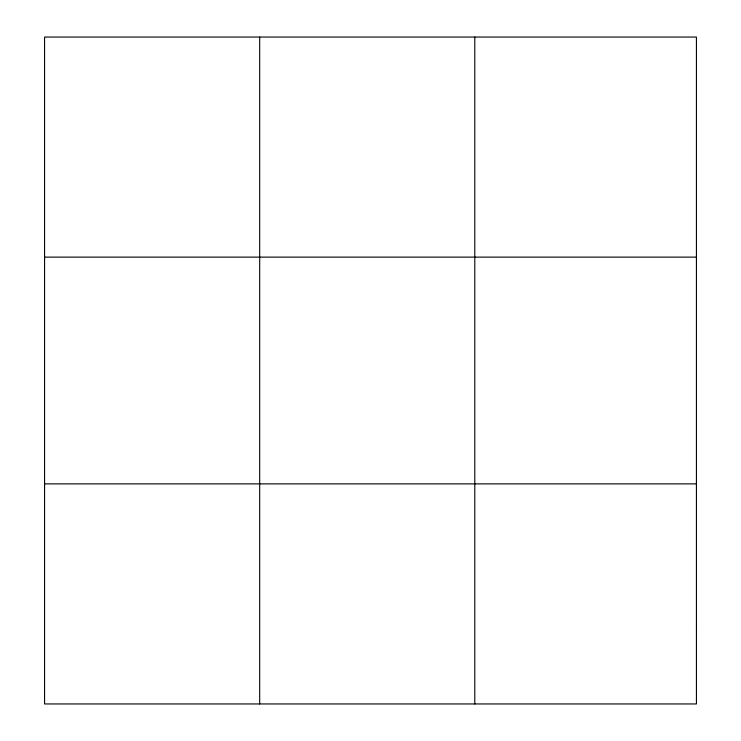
<?xml version="1.0" encoding="UTF-8"?>
<svg xmlns="http://www.w3.org/2000/svg" width="741" height="741" viewBox="0 0 741 741"><rect width="100%" height="100%" fill="white"/><g stroke="black" fill="none" stroke-linecap="round" stroke-linejoin="round"><path stroke-width="1.11" d="M259.683 37.05L259.683 703.95M474.796 37.05L474.796 703.95M44.571 257.127L696.429 257.127M44.571 483.873L696.429 483.873M696.429 630.591L696.429 703.95L44.571 703.95L44.571 37.05L696.429 37.05L696.429 630.591"/></g></svg>
